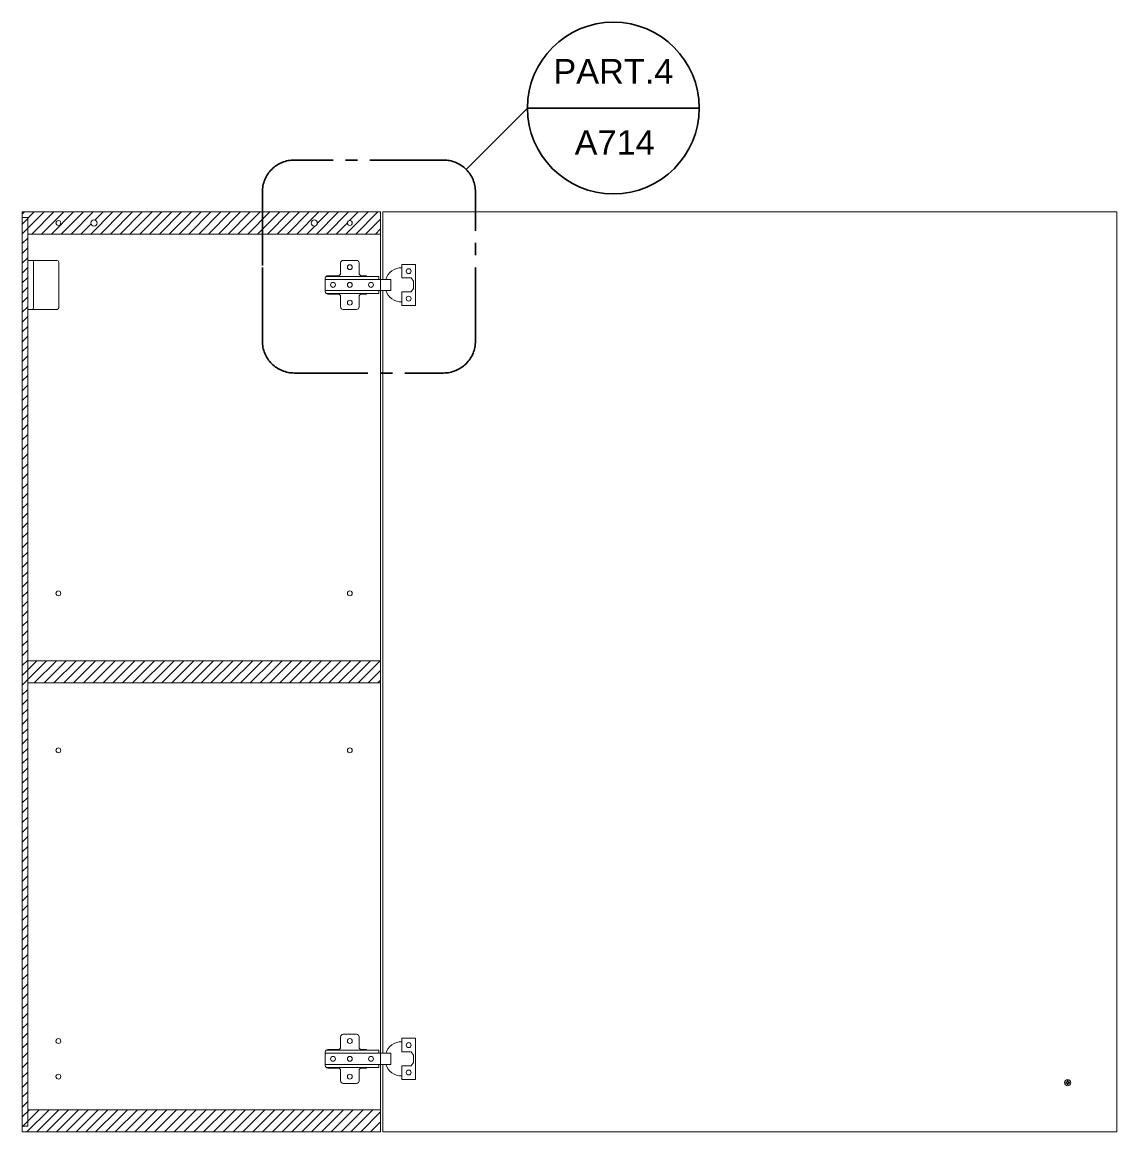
# Model space of a CAD drawing. Header units: centimetres. Extents: x -2268 to 3476, y -1681 to 1470.
# Drawn here: x -737.2 to -648, y -1618.4 to -1528 of the extents above; entities that cross this region are included whole.
import ezdxf
from ezdxf.enums import TextEntityAlignment as Align

# ---------------------------------------------------------------- set-up
doc = ezdxf.new("R2010")
doc.units = ezdxf.units.CM
doc.linetypes.add('CENTER2', pattern=[1.125, 0.75, -0.125, 0.125, -0.125])
doc.layers.get('0').update_dxf_attribs({"color": 5})
for name, color, linetype, lineweight in [('0_Num_Penna__5', 5, 'Continuous', 18), ('A-FURN_Num_Penna__252_Num_Penna__252_Num_Penna__3_Num_Penna__252_Num_Penna__252_Num_Penna__252_Num_Penna__252_Num_Penna__252_Num_Penna__252_Num_Penna__252_Num_Penna__252_Num_Penna__252_Num_Penna__252_Num_Penna__252_Num_Penna__5', 5, 'Continuous', 18), ('A-SECT A-MCUT', 7, 'Continuous', 35), ('A-SECT-PATT_Num_Penna__6_Num_Penna__6_Num_Penna__6_Num_Penna__6_Num_Penna__6_Num_Penna__6_Num_Penna__6_Num_Penna__6_Num_Penna__6_Num_Penna__6_Num_Penna__6_Num_Penna__6_Num_Penna__6_Num_Penna__6', 6, 'Continuous', 18), ('INFO_Num_Penna__2_Num_Penna__2_Num_Penna__2_Num_Penna__2_Num_Penna__5', 5, 'Continuous', 18), ('PDF _Geometria_Num_Penna__5', 5, 'Continuous', 18), ('PDF16_Geometry_Num_Penna__6_Num_Penna__6_Num_Penna__6_Num_Penna__6_Num_Penna__6_Num_Penna__6_Num_Penna__6_Num_Penna__6_Num_Penna__6_Num_Penna__6_Num_Penna__6_Num_Penna__6_Num_Penna__6_Num_Penna__6', 6, 'Continuous', 18), ('PDF22_Geometry_Num_Penna__1_Num_Penna__255_Num_Penna__3_Num_Penna__3_Num_Penna__6', 6, 'Continuous', 18), ('PDF22_Geometry_Num_Penna__1_Num_Penna__255_Num_Penna__5_Num_Penna__5_Num_Penna__5', 5, 'Continuous', 18), ('VITE_Num_Penna__5', 5, 'Continuous', 18)]:
    doc.layers.add(name, color=color, linetype=linetype, lineweight=lineweight)
doc.styles.add('ARIAL', font='Arial.ttf')

msp = doc.modelspace()

# ---------------------------------------------------------------- hatches: boundary and pattern name
at = {"layer": '0_Num_Penna__5', "ltscale": 0.5}
h = msp.add_hatch(dxfattribs=at)
h.set_pattern_fill('JIS_WOOD', color=254, scale=0.8)
h.paths.add_polyline_path([(-708.0197, -1543.4355), (-737.2197, -1543.4355), (-737.2197, -1543.8855), (-736.7697, -1543.8855), (-736.7697, -1545.2355), (-708.0197, -1545.2355)])
h.paths.add_polyline_path([(-731.6197, -1544.3355, -1), (-731.1197, -1544.3355, -1)], flags=16)
h.paths.add_polyline_path([(-734.4697, -1544.3355, -1), (-734.0697, -1544.3355, -1)], flags=16)
h.paths.add_polyline_path([(-713.1697, -1544.3355, -1), (-713.6697, -1544.3355, -1)], flags=16)
h.paths.add_polyline_path([(-710.3197, -1544.3355, -1), (-710.7197, -1544.3355, -1)], flags=16)
h.paths.add_polyline_path([(-708.0197, -1616.6355), (-736.7697, -1616.6355), (-736.7697, -1617.9855), (-737.2197, -1617.9855), (-737.2197, -1618.4355), (-708.0197, -1618.4355)])
h.paths.add_polyline_path([(-736.7697, -1543.8855), (-737.2197, -1543.8855), (-737.2197, -1617.9855), (-736.7697, -1617.9855), (-736.7697, -1616.6355)])
h = msp.add_hatch(dxfattribs=at)
h.set_pattern_fill('JIS_WOOD', color=254, scale=0.8)
h.paths.add_polyline_path([(-708.0197, -1581.8355), (-708.0197, -1580.0355), (-736.7697, -1580.0355), (-736.7697, -1581.8355)])

# ---------------------------------------------------------------- linework, layer by layer
at = {"layer": 'A-FURN_Num_Penna__252_Num_Penna__252_Num_Penna__3_Num_Penna__252_Num_Penna__252_Num_Penna__252_Num_Penna__252_Num_Penna__252_Num_Penna__252_Num_Penna__252_Num_Penna__252_Num_Penna__252_Num_Penna__252_Num_Penna__252_Num_Penna__5', "color": 5, "linetype": 'Continuous', "lineweight": 18}
for p, q in [((-708.0197, -1548.9357), (-708.0197, -1549.8353)), ((-708.0197, -1612.9352), (-708.0197, -1612.0356))]:
    msp.add_line(p, q, dxfattribs=at)
for centre in [(-731.3697, -1544.3355), (-713.4197, -1544.3355)]:
    msp.add_circle(centre, 0.25, dxfattribs=at)
at = {"layer": 'A-SECT A-MCUT', "color": 5}
for q in [(-701.0449, -1539.965), (-682.0449, -1534.965)]:
    msp.add_line((-696.0449, -1534.965), q, dxfattribs=at)
at = {"layer": 'A-SECT A-MCUT', "color": 5, "linetype": 'CENTER2', "ltscale": 8}
msp.add_lwpolyline([(-717.6495, -1553.9645, 0.4142136), (-715.0444, -1556.5696), (-702.887, -1556.5696, 0.4142136), (-700.2819, -1553.9645), (-700.2819, -1541.8072, 0.4142136), (-702.887, -1539.202), (-715.0444, -1539.202, 0.4142136), (-717.6495, -1541.8072), (-717.6495, -1553.9645), (-717.6495, -1541.8072)], format="xyb", dxfattribs=at)
at = {"layer": 'A-SECT A-MCUT', "color": 5}
msp.add_circle((-689.0449, -1534.965), 7, dxfattribs=at)
at = {"layer": 'A-SECT-PATT_Num_Penna__6_Num_Penna__6_Num_Penna__6_Num_Penna__6_Num_Penna__6_Num_Penna__6_Num_Penna__6_Num_Penna__6_Num_Penna__6_Num_Penna__6_Num_Penna__6_Num_Penna__6_Num_Penna__6_Num_Penna__6', "color": 6, "linetype": 'Continuous', "lineweight": 18}
msp.add_line((-736.7697, -1543.8855), (-736.7697, -1617.9855), dxfattribs=at)
at = {"layer": 'INFO_Num_Penna__2_Num_Penna__2_Num_Penna__2_Num_Penna__2_Num_Penna__5', "color": 5, "linetype": 'Continuous', "lineweight": 18}
for p, q in [((-736.7697, -1547.3851), (-734.3766, -1547.3851)), ((-736.2901, -1547.5254), (-736.2901, -1551.2448)), ((-734.247, -1551.2448), (-734.247, -1547.5254)), ((-736.7697, -1551.3851), (-734.3766, -1551.3851))]:
    msp.add_line(p, q, dxfattribs=at)
for centre, start, end in [((-736.432, -1547.5265), 0.438313, 85.025899), ((-734.3889, -1547.5265), 0.438313, 85.025899), ((-736.432, -1551.2437), 274.974101, 359.561687), ((-734.3889, -1551.2437), 274.974101, 359.561687)]:
    msp.add_arc(centre, 0.1419, start, end, dxfattribs=at)
at = {"layer": 'PDF _Geometria_Num_Penna__5', "color": 5, "linetype": 'Continuous', "lineweight": 18, "flags": 128}
for points in [[(-709.1703, -1548.6869), (-709.1703, -1548.634), (-709.5683, -1548.634, -0.4142136), (-709.7683, -1548.434), (-709.7683, -1547.5851, 0.4142136), (-709.9683, -1547.3851), (-711.0712, -1547.3851, 0.4142136), (-711.2712, -1547.5851), (-711.2712, -1548.434, -0.4142136), (-711.4712, -1548.634), (-712.3201, -1548.634, 0.4142136), (-712.5201, -1548.834), (-712.5201, -1549.9369, 0.4142136), (-712.3201, -1550.1369), (-711.4712, -1550.1369, -0.4142136), (-711.2712, -1550.3369), (-711.2712, -1551.1858, 0.4142136), (-711.0712, -1551.3858), (-709.9683, -1551.3858, 0.4142136), (-709.7683, -1551.1858), (-709.7683, -1550.3369, -0.4142136), (-709.5683, -1550.1369), (-709.1703, -1550.1369), (-709.1703, -1550.084)], [(-709.1703, -1613.184), (-709.1703, -1613.2369), (-709.5683, -1613.2369, 0.4142136), (-709.7683, -1613.4369), (-709.7683, -1614.2858, -0.4142136), (-709.9683, -1614.4858), (-711.0712, -1614.4858, -0.4142136), (-711.2712, -1614.2858), (-711.2712, -1613.4369, 0.4142136), (-711.4712, -1613.2369), (-712.3201, -1613.2369, -0.4142136), (-712.5201, -1613.0369), (-712.5201, -1611.934, -0.4142136), (-712.3201, -1611.734), (-711.4712, -1611.734, 0.4142136), (-711.2712, -1611.534), (-711.2712, -1610.6851, -0.4142136), (-711.0712, -1610.4851), (-709.9683, -1610.4851, -0.4142136), (-709.7683, -1610.6851), (-709.7683, -1611.534, 0.4142136), (-709.5683, -1611.734), (-709.1703, -1611.734), (-709.1703, -1611.7869)]]:
    msp.add_lwpolyline(points, format="xyb", dxfattribs=at)
for points in [[(-705.159, -1547.7132), (-705.159, -1551.0577), (-706.2756, -1551.0577), (-706.2756, -1549.9623), (-705.5295, -1549.9623), (-705.3389, -1549.6818), (-705.3389, -1549.3855), (-705.3389, -1549.0891)], [(-705.3389, -1549.0891), (-705.5295, -1548.8086), (-706.2756, -1548.8086), (-706.2756, -1547.7132), (-705.159, -1547.7132)], [(-708.1701, -1548.6869), (-712.4556, -1548.6869)], [(-708.1701, -1548.9357), (-708.1701, -1548.6869)], [(-712.5201, -1549.8353), (-708.1701, -1549.8353), (-707.1699, -1549.8353), (-707.1699, -1548.9357), (-708.1701, -1548.9357), (-712.5201, -1548.9357)], [(-712.4556, -1550.084), (-708.1701, -1550.084), (-708.1701, -1549.8353)], [(-705.159, -1614.1577), (-705.159, -1610.8132), (-706.2756, -1610.8132), (-706.2756, -1611.9086), (-705.5295, -1611.9086), (-705.3389, -1612.1891), (-705.3389, -1612.4854), (-705.3389, -1612.7818)], [(-712.5201, -1612.0356), (-708.1701, -1612.0356), (-707.1699, -1612.0356), (-707.1699, -1612.9352), (-708.1701, -1612.9352), (-712.5201, -1612.9352)], [(-712.4556, -1611.7869), (-708.1701, -1611.7869), (-708.1701, -1612.0356)], [(-708.1701, -1612.9352), (-708.1701, -1613.184)], [(-705.3389, -1612.7818), (-705.5295, -1613.0623), (-706.2756, -1613.0623), (-706.2756, -1614.1577), (-705.159, -1614.1577)], [(-708.1701, -1613.184), (-712.4556, -1613.184)]]:
    msp.add_lwpolyline(points, dxfattribs=at)
at = {"layer": 'PDF _Geometria_Num_Penna__5', "color": 5, "linetype": 'Continuous', "lineweight": 18}
for centre, radius, start, end in [((-706.2783, -1549.3828), 1.3944, 90.001281, 161.159518), ((-706.2783, -1549.383), 1.3942, 198.835553, 270.003648), ((-706.2783, -1612.4879), 1.3942, 89.996352, 161.164447), ((-706.2783, -1612.4881), 1.3944, 198.840482, 269.998719)]:
    msp.add_arc(centre, radius, start, end, dxfattribs=at)
at = {"layer": 'PDF16_Geometry_Num_Penna__6_Num_Penna__6_Num_Penna__6_Num_Penna__6_Num_Penna__6_Num_Penna__6_Num_Penna__6_Num_Penna__6_Num_Penna__6_Num_Penna__6_Num_Penna__6_Num_Penna__6_Num_Penna__6_Num_Penna__6', "color": 6, "linetype": 'Continuous', "lineweight": 18}
for p, q in [((-737.2197, -1617.9855), (-737.2197, -1543.4355)), ((-737.2197, -1543.4355), (-708.0197, -1543.4355)), ((-737.2197, -1543.8855), (-737.2197, -1543.4355)), ((-737.2197, -1543.8855), (-736.7697, -1543.8855)), ((-708.0197, -1543.4355), (-708.0197, -1548.9357)), ((-736.7697, -1545.2355), (-708.0197, -1545.2355)), ((-708.0197, -1549.8353), (-708.0197, -1618.4355)), ((-736.7697, -1616.6355), (-708.0197, -1616.6355)), ((-736.7697, -1617.9855), (-736.7697, -1616.6355)), ((-737.2197, -1618.4355), (-737.2197, -1617.9855)), ((-737.2197, -1617.9855), (-736.7697, -1617.9855)), ((-737.2197, -1618.4355), (-708.0197, -1618.4355)), ((-707.8197, -1618.4355), (-706.2197, -1618.4355))]:
    msp.add_line(p, q, dxfattribs=at)
at = {"layer": 'PDF16_Geometry_Num_Penna__6_Num_Penna__6_Num_Penna__6_Num_Penna__6_Num_Penna__6_Num_Penna__6_Num_Penna__6_Num_Penna__6_Num_Penna__6_Num_Penna__6_Num_Penna__6_Num_Penna__6_Num_Penna__6_Num_Penna__6', "color": 2, "linetype": 'Continuous', "lineweight": 18}
for p, q in [((-707.8197, -1543.4355), (-648.0197, -1543.4355)), ((-707.8197, -1543.4355), (-707.8197, -1548.9357)), ((-648.0197, -1543.4355), (-648.0197, -1618.4355)), ((-707.8197, -1549.8353), (-707.8197, -1612.0356)), ((-707.8197, -1612.9352), (-707.8197, -1618.4355)), ((-707.8197, -1618.4355), (-648.0197, -1618.4355))]:
    msp.add_line(p, q, dxfattribs=at)
at = {"layer": 'PDF22_Geometry_Num_Penna__1_Num_Penna__255_Num_Penna__3_Num_Penna__3_Num_Penna__6', "color": 6, "linetype": 'Continuous', "lineweight": 18}
for p, q in [((-708.0197, -1580.0355), (-736.7697, -1580.0355)), ((-708.0197, -1581.8355), (-736.7697, -1581.8355))]:
    msp.add_line(p, q, dxfattribs=at)
at = {"layer": 'PDF22_Geometry_Num_Penna__1_Num_Penna__255_Num_Penna__5_Num_Penna__5_Num_Penna__5', "color": 5, "linetype": 'Continuous', "lineweight": 18}
for centre in [(-734.2697, -1544.3355), (-710.5197, -1544.3355), (-710.5197, -1547.9355), (-705.7213, -1548.2676), (-711.8956, -1549.3855), (-710.5197, -1549.3855), (-708.7946, -1549.3855), (-710.5197, -1550.8355), (-705.7213, -1550.5034), (-734.2697, -1574.5355), (-710.5197, -1574.5355), (-734.2697, -1587.3355), (-710.5197, -1587.3355), (-734.2697, -1611.0355), (-710.5197, -1611.0355), (-705.7213, -1611.3675), (-711.8956, -1612.4854), (-710.5197, -1612.4854), (-708.7946, -1612.4854), (-734.2697, -1613.9355), (-710.5197, -1613.9355), (-705.7213, -1613.6033)]:
    msp.add_circle(centre, 0.2, dxfattribs=at)
at = {"layer": 'VITE_Num_Penna__5', "color": 5, "linetype": 'Continuous', "lineweight": 18}
for p, q in [((-652.0642, -1614.3995), (-652.165, -1614.3995)), ((-652.165, -1614.3995), (-652.165, -1614.4715)), ((-652.165, -1614.4715), (-652.0642, -1614.4715)), ((-652.0642, -1614.3995), (-652.0642, -1614.2915)), ((-652.0642, -1614.2915), (-652.021, -1614.2915)), ((-652.0642, -1614.5795), (-652.0642, -1614.4715)), ((-651.985, -1614.5795), (-652.0642, -1614.5795)), ((-652.021, -1614.2915), (-651.985, -1614.2915)), ((-651.985, -1614.2915), (-651.985, -1614.3995)), ((-651.877, -1614.3995), (-651.985, -1614.3995)), ((-651.985, -1614.4715), (-651.985, -1614.5795)), ((-651.985, -1614.4715), (-651.877, -1614.4715)), ((-651.877, -1614.4355), (-651.877, -1614.3995)), ((-651.877, -1614.4715), (-651.877, -1614.4175))]:
    msp.add_line(p, q, dxfattribs=at)
msp.add_circle((-652.021, -1614.4355), 0.25, dxfattribs=at)

# ---------------------------------------------------------------- texts
at = {"color": 3, "style": 'ARIAL'}
msp.add_attdef('PART.4', text='1', height=2, dxfattribs=at).set_placement((-689.0449, -1530.965), align=Align.TOP_CENTER)
msp.add_attdef('A714', (-692.2002, -1538.7794), '', height=2, dxfattribs=at)

doc.saveas('drawing.dxf')
